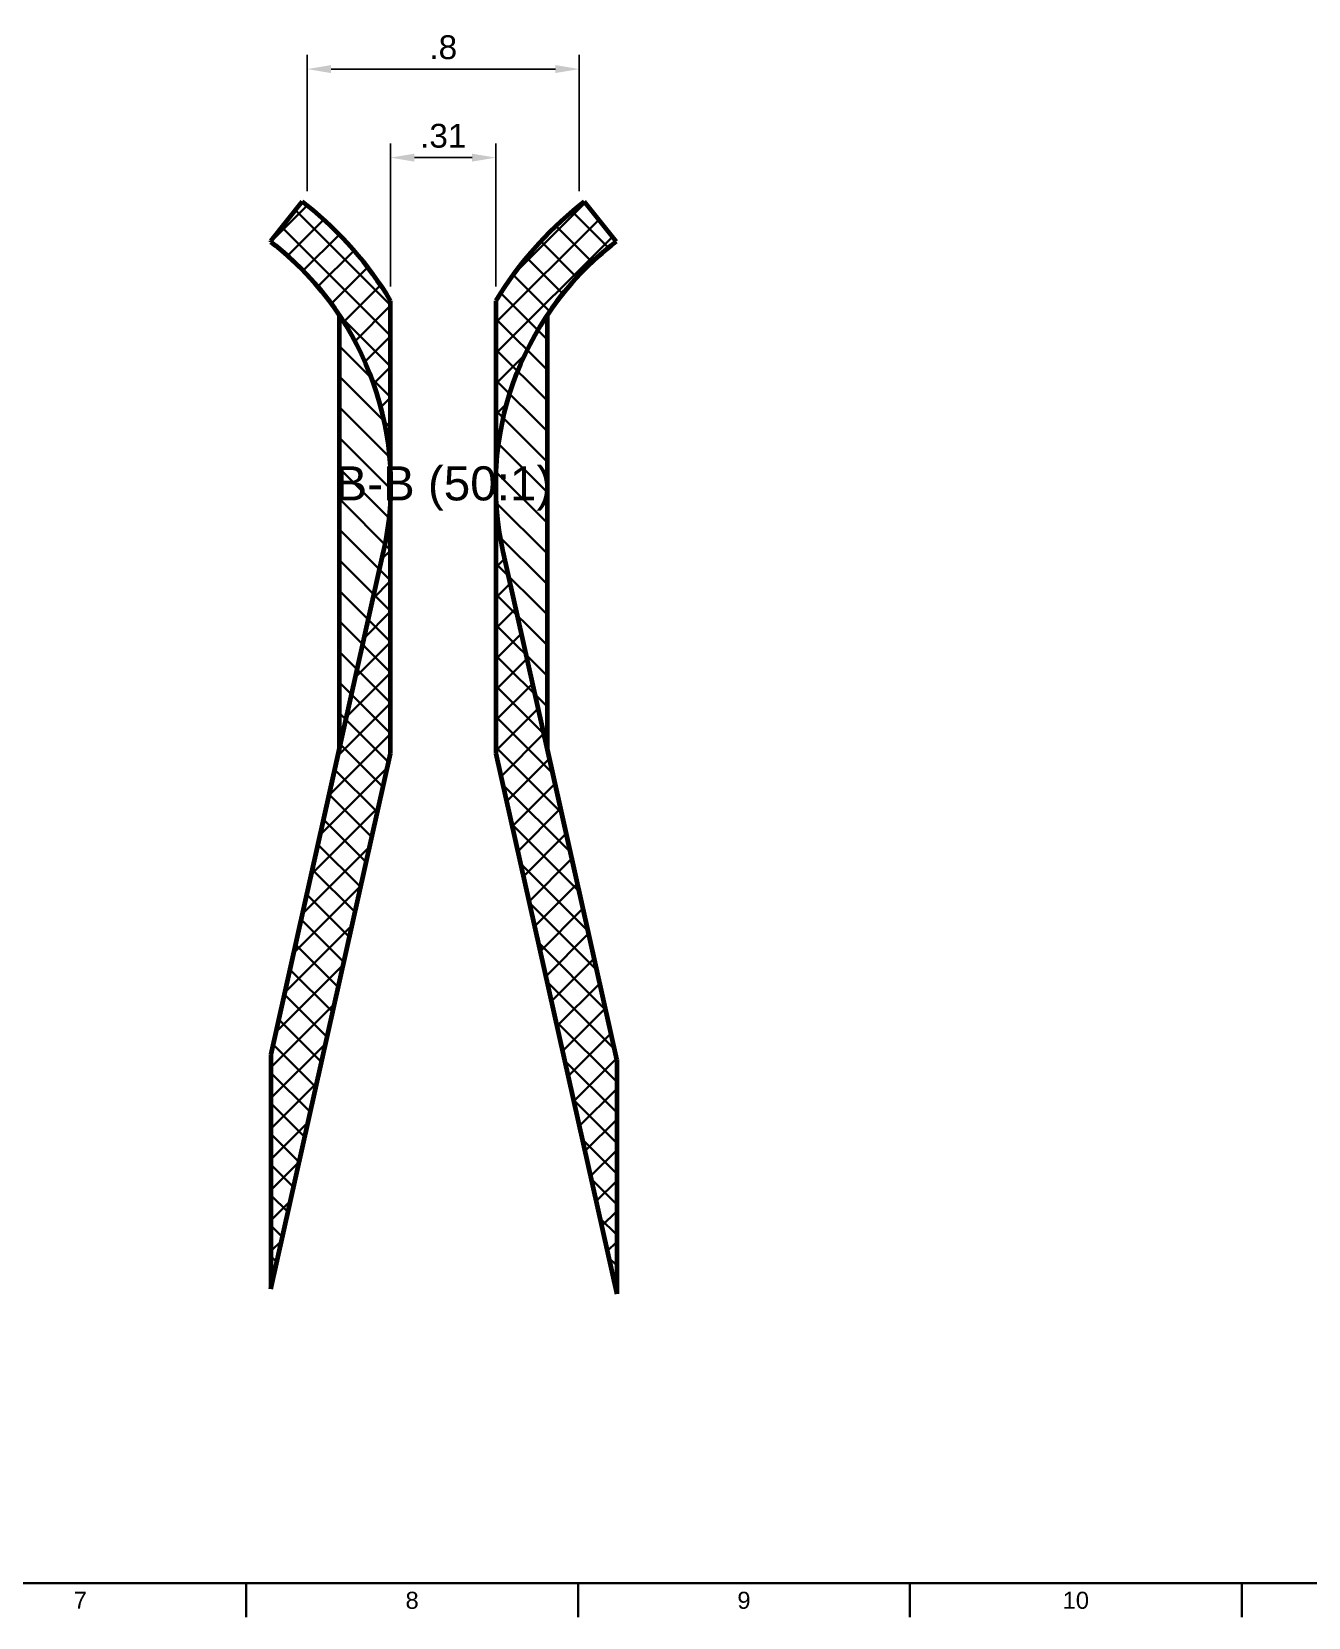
# Model space of a CAD drawing. Header units: millimetres. Extents: x 0 to 1189, y 0 to 841.
# Drawn here: x 324.5 to 511.9, y 5 to 237.8 of the extents above; entities that cross this region are included whole.
import ezdxf
from ezdxf.enums import TextEntityAlignment as Align

# ---------------------------------------------------------------- set-up
doc = ezdxf.new("R2010")
doc.units = ezdxf.units.MM
doc.header["$LTSCALE"] = 0.75
for name, color, linetype, lineweight in [('BORDER', 7, 'Continuous', 35), ('FD_Dimensions', 7, 'Continuous', 35), ('Hatching', 7, 'Continuous', 35), ('View Labels', 7, 'Continuous', 35), ('Visible', 7, 'Continuous', 70)]:
    doc.layers.add(name, color=color, linetype=linetype, lineweight=lineweight)
doc.styles.add('FusionTitle', font='Arial.ttf')
doc.styles.get("Standard").update_dxf_attribs({"font": 'Arial.ttf'})
doc.dimstyles.new('Dim-ISO-25', dxfattribs={"dimtxt": 3.5, "dimasz": 3.5, "dimexe": 2.1, "dimexo": 2.1, "dimgap": 1.4, "dimtad": 1, "dimzin": 12, "dimdsep": 46, "dimtxsty": 'Standard', "dimcen": 0, "dimazin": 3, "dimtp": 0.1, "dimtm": 0.1, "dimtfac": 0.714286, "dimtmove": 0, "dimatfit": 3, "dimfxl": 1, "dimtzin": 12, "dimarcsym": 0})

# ---------------------------------------------------------------- blocks, each defined once
blk = doc.blocks.new('ISO_A0_SHEET')
at = {"layer": 'BORDER'}
for p, q in [((20, 10), (1179, 10)), ((355.958335, 10), (355.958335, 5)), ((404.666668, 10), (404.666668, 5)), ((453.375001, 10), (453.375001, 5)), ((502.083334, 10), (502.083334, 5))]:
    blk.add_line(p, q, dxfattribs=at)
at = {"layer": 'BORDER', "style": 'FusionTitle'}
for s, p in [('7', (331.604168, 7.5)), ('8', (380.312501, 7.5)), ('9', (429.020835, 7.5)), ('10', (477.729168, 7.5))]:
    blk.add_text(s, height=2.5, dxfattribs=at).set_placement(p, align=Align.MIDDLE)
blk = doc.blocks.new('*D98')
at = {"layer": 'Defpoints', "color": 0, "transparency": 16777216}
for p in [(392.612947, 219.267523), (377.148318, 198.267501), (392.612978, 198.267523)]:
    blk.add_point(p, dxfattribs=at)
at = {"layer": 'FD_Dimensions', "color": 0, "lineweight": -2, "transparency": 16777216}
for p, q in [((377.148314, 200.367501), (377.148284, 221.367501)), ((392.612975, 200.367523), (392.612944, 221.367523)), ((380.648287, 219.267506), (389.112947, 219.267518))]:
    blk.add_line(p, q, dxfattribs=at)
at = {"layer": 'FD_Dimensions', "color": 0, "transparency": 16777216}
for points in [[(380.648286, 219.850839), (380.648288, 218.684173), (377.148287, 219.267501)], [(389.112947, 219.850852), (389.112948, 218.684185), (392.612947, 219.267523)]]:
    blk.add_solid(points, dxfattribs=at)
at = {"layer": 'FD_Dimensions', "color": 0, "transparency": 16777216, "insert": (384.880612, 222.455711), "char_height": 3.5, "attachment_point": 5, "rotation": 5.729577951306322e-05}
blk.add_mtext('.31', dxfattribs=at)
blk = doc.blocks.new('*D99')
at = {"layer": 'Defpoints', "color": 0, "transparency": 16777216}
for p in [(404.848589, 232.270359), (364.912693, 212.237898), (404.848589, 212.237898)]:
    blk.add_point(p, dxfattribs=at)
at = {"layer": 'FD_Dimensions', "color": 0, "lineweight": -2, "transparency": 16777216}
for p, q in [((364.912693, 214.337898), (364.912693, 234.370359)), ((404.848589, 214.337898), (404.848589, 234.370359)), ((368.412693, 232.270359), (401.348589, 232.270359))]:
    blk.add_line(p, q, dxfattribs=at)
at = {"layer": 'FD_Dimensions', "color": 0, "transparency": 16777216}
for points in [[(368.412693, 232.853692), (368.412693, 231.687026), (364.912693, 232.270359)], [(401.348589, 232.853692), (401.348589, 231.687026), (404.848589, 232.270359)]]:
    blk.add_solid(points, dxfattribs=at)
at = {"layer": 'FD_Dimensions', "color": 0, "transparency": 16777216, "insert": (384.880641, 235.457364), "char_height": 3.5, "attachment_point": 5}
blk.add_mtext('.8', dxfattribs=at)

msp = doc.modelspace()

# ---------------------------------------------------------------- hatches: boundary and pattern name
at = {"layer": 'Hatching'}
h = msp.add_hatch(dxfattribs=at)
h.set_pattern_fill('ANSI31', color=256, angle=90, style=0)
h.set_pattern_definition([(135, (0, 0), (-2.245064030267288, -2.245064030267287), [])])
edge = h.paths.add_edge_path(flags=0)
edge.add_line((359.5802307794293, 53.21598961275231), (377.1483175510532, 131.8110918302701))
edge.add_line((377.1483175510531, 131.8110918302701), (377.1483175510535, 170.2269384734514))
edge.add_ellipse((332.1590146578521, 171.2080731145265), major_axis=(43.91625428724474, -9.816445862843441), ratio=1, start_angle=10.909458484473191, end_angle=11.350681581425079, ccw=False)
edge.add_line((377.1394281312503, 169.8805175555316), (377.1394281312509, 172.5356286735239))
edge.add_ellipse((332.1590146578521, 171.2080731145265), major_axis=(43.91625428724474, -9.816445862843441), ratio=1, start_angle=13.84931841857582, end_angle=14.290541515526684, ccw=False)
edge.add_line((377.1483175510527, 172.1892077556048), (377.1483175510535, 198.2675007726276))
edge.add_ellipse((332.1590146578521, 171.2080731145265), major_axis=(51.23563000178548, -11.45252017331733), ratio=1, start_angle=43.6253766950915, end_angle=63.99999999999865)
edge.add_line((364.9126934850954, 212.2378979165154), (364.1796392191464, 212.8230874489039))
edge.add_line((364.1796392191464, 212.8230874489039), (359.5802307794293, 207.0615080159698))
edge.add_line((359.5802307794293, 207.0615080159698), (359.5802307794293, 206.898069383547))
edge.add_line((359.5802307794293, 206.898069383547), (360.2335965097753, 206.3764943733744))
edge.add_ellipse((332.1590146578521, 171.2080731145265), major_axis=(43.91625428724474, -9.816445862843441), ratio=1, start_angle=46.28396032267233, end_angle=63.99999999999852, ccw=False)
edge.add_line((369.6039383576884, 196.1655908018591), (369.6039383572736, 132.4405584389522))
edge.add_line((369.6039383572736, 132.4405584389522), (359.5802307794293, 87.59706854045785))
edge.add_line((359.5802307794293, 87.59706854045785), (359.5802307794293, 53.21598961275232))
edge = h.paths.add_edge_path(flags=0)
edge.add_line((410.3404282962946, 52.5029775572301), (410.3404282962946, 86.88405648493568))
edge.add_line((410.3404282962946, 86.88405648493568), (400.1573572252064, 132.4404976685676))
edge.add_line((400.1573572252064, 132.4404976685676), (400.1573572248005, 196.1656111822529))
edge.add_ellipse((437.6022673408376, 171.2080731145265), major_axis=(-43.91625428724473, -9.816445862843436), ratio=1, start_angle=296.00000000000153, end_angle=313.7160084925732, ccw=False)
edge.add_line((409.5276854889148, 206.376494373374), (410.2607397577474, 206.9616839080645))
edge.add_line((410.2607397577474, 206.9616839080645), (405.5816427795433, 212.8230874489039))
edge.add_line((405.5816427795433, 212.8230874489039), (404.848588513594, 212.2378979165158))
edge.add_ellipse((437.6022673408376, 171.2080731145265), major_axis=(-51.23563000178548, -11.45252017331733), ratio=1, start_angle=296.0000000000014, end_angle=316.3745945516514)
edge.add_line((392.6129780271192, 198.2675233500107), (392.6129780271184, 172.189830236527))
edge.add_ellipse((437.6022673408376, 171.2080731145265), major_axis=(-43.91625428724473, -9.816445862843436), ratio=1, start_angle=345.70887251108525, end_angle=346.1498888255298, ccw=False)
edge.add_line((392.6218674469217, 172.5360886955626), (392.6218674469211, 169.8800574677578))
edge.add_ellipse((437.6022673408376, 171.2080731145265), major_axis=(-43.91625428724473, -9.816445862843436), ratio=1, start_angle=348.65011117447, end_angle=349.09112757257475, ccw=False)
edge.add_line((392.612978027119, 170.2263159925287), (392.6129780271185, 131.81103107916))
edge.add_line((392.6129780271185, 131.81103107916), (410.3404282962946, 52.50297755723011))
h = msp.add_hatch(dxfattribs=at)
h.set_pattern_fill('ANSI31', color=256, angle=180, style=0)
h.set_pattern_definition([(225, (0, 0), (2.245064030267287, -2.245064030267288), [])])
edge = h.paths.add_edge_path(flags=0)
edge.add_line((410.2607397577471, 206.9616839080644), (405.5816427795431, 212.8230874489038))
edge.add_line((405.5816427795431, 212.8230874489038), (404.8485885135931, 212.2378979165164))
edge.add_ellipse((437.6022673408375, 171.2080731145265), major_axis=(-51.23563000178529, -11.45252017331738), ratio=1, start_angle=296.0000000000015, end_angle=316.3745945516512)
edge.add_line((392.6129780271192, 198.2675233500107), (392.6129780271184, 172.189830236527))
edge.add_ellipse((437.6022673408375, 171.2080731145265), major_axis=(-43.91625428724455, -9.816445862843475), ratio=1, start_angle=345.70887251108513, end_angle=346.14988882552973, ccw=False)
edge.add_ellipse((437.6022673408375, 171.2080731145265), major_axis=(-43.91625428724455, -9.816445862843475), ratio=1, start_angle=313.716008492573, end_angle=345.70887251108513, ccw=False)
edge.add_ellipse((437.6022673408375, 171.2080731145265), major_axis=(-43.91625428724455, -9.816445862843475), ratio=1, start_angle=296.00000000000153, end_angle=313.716008492573, ccw=False)
edge.add_line((409.5276854889146, 206.3764943733739), (410.260739757747, 206.9616839080644))
edge = h.paths.add_edge_path(flags=0)
edge.add_line((410.3404282962946, 86.88405648493303), (400.1573572252057, 132.4404976685674))
edge.add_line((400.1573572252056, 132.4404976685674), (393.6860130535921, 161.3916272516829))
edge.add_ellipse((437.6022673408375, 171.2080731145265), major_axis=(-43.91625428724455, -9.816445862843475), ratio=1, start_angle=-10.908872511084894, end_angle=0, ccw=False)
edge.add_ellipse((437.6022673408375, 171.2080731145265), major_axis=(-43.91625428724455, -9.816445862843475), ratio=1, start_angle=348.6501111744699, end_angle=349.09112748891505, ccw=False)
edge.add_line((392.612978027119, 170.2263159925287), (392.6129780271185, 161.1517755061901))
edge.add_line((392.6129780271185, 161.1517755061901), (392.6129780271185, 131.81103107916))
edge.add_line((392.6129780271185, 131.81103107916), (410.3404282962946, 52.50297755722806))
edge.add_line((410.3404282962946, 52.50297755722806), (410.3404282962946, 86.88405648493304))
edge = h.paths.add_edge_path(flags=0)
edge.add_line((359.5802307794293, 207.0615080159694), (359.5802307794293, 206.8980693835487))
edge.add_line((359.5802307794293, 206.8980693835487), (360.2335965097761, 206.3764943733754))
edge.add_ellipse((332.1590146578525, 171.2080731145267), major_axis=(43.91625428724458, -9.816445862843413), ratio=1, start_angle=46.28396032267233, end_angle=63.999999999998806, ccw=False)
edge.add_ellipse((332.1590146578525, 171.2080731145267), major_axis=(43.91625428724458, -9.816445862843413), ratio=1, start_angle=14.290541515526627, end_angle=46.28396032267233, ccw=False)
edge.add_ellipse((332.1590146578525, 171.2080731145267), major_axis=(43.91625428724458, -9.816445862843413), ratio=1, start_angle=13.849318418575592, end_angle=14.290541515526627, ccw=False)
edge.add_line((377.148317551053, 172.1892077556048), (377.1483175510535, 198.2675007726276))
edge.add_ellipse((332.1590146578525, 171.2080731145267), major_axis=(51.23563000178529, -11.4525201733173), ratio=1, start_angle=43.62537669509155, end_angle=63.99999999999837)
edge.add_line((364.9126934850958, 212.2378979165152), (364.1796392191474, 212.8230874489046))
edge.add_line((364.1796392191474, 212.8230874489046), (359.5802307794293, 207.0615080159694))
edge = h.paths.add_edge_path(flags=0)
edge.add_line((359.5802307794293, 87.59706854045432), (359.5802307794293, 53.21598961274943))
edge.add_line((359.5802307794293, 53.21598961274943), (377.1483175510541, 131.8110918302699))
edge.add_line((377.1483175510541, 131.8110918302699), (377.1483175510535, 161.1517724708162))
edge.add_line((377.1483175510535, 161.1517724708162), (377.1483175510535, 170.2269384734514))
edge.add_ellipse((332.1590146578525, 171.2080731145267), major_axis=(43.91625428724458, -9.816445862843413), ratio=1, start_angle=10.909458484473191, end_angle=11.350681581424908, ccw=False)
edge.add_ellipse((332.1590146578525, 171.2080731145267), major_axis=(43.91625428724458, -9.816445862843413), ratio=1, start_angle=2.2737367544323206e-13, end_angle=10.909458484473191, ccw=False)
edge.add_line((376.0752689450971, 161.3916272516835), (369.6039383572746, 132.4405584389519))
edge.add_line((369.6039383572746, 132.4405584389519), (359.5802307794293, 87.59706854045429))

# ---------------------------------------------------------------- linework, layer by layer
at = {"layer": 'Visible', "extrusion": (0, 1, 0)}
for p, q in [((364.179639, 212.823087), (359.580231, 207.061508)), ((364.179639, 212.823087), (359.580231, 207.061508)), ((364.912693, 212.237898), (364.179639, 212.823087)), ((364.912693, 212.237898), (364.179639, 212.823087)), ((405.581643, 212.823087), (404.848589, 212.237898)), ((405.581643, 212.823087), (404.848589, 212.237898)), ((410.26074, 206.961684), (405.581643, 212.823087)), ((410.26074, 206.961684), (405.581643, 212.823087)), ((359.580231, 207.061508), (359.580231, 206.898069)), ((359.580231, 207.061508), (359.580231, 206.898069)), ((359.580231, 206.898069), (360.233597, 206.376494)), ((359.580231, 206.898069), (360.233597, 206.376494)), ((409.527685, 206.376494), (410.26074, 206.961684)), ((409.527685, 206.376494), (410.26074, 206.961684)), ((376.075269, 161.391627), (359.580231, 87.597069)), ((410.340428, 86.884056), (393.686013, 161.391627)), ((369.603938, 132.440558), (359.580231, 87.597069)), ((359.580231, 53.21599), (377.148318, 131.811092)), ((359.580231, 53.21599), (377.148318, 131.811092)), ((392.612978, 131.811031), (410.340428, 52.502978)), ((392.612978, 131.811031), (410.340428, 52.502978)), ((410.340428, 86.884056), (400.157357, 132.440498)), ((359.580231, 87.597069), (359.580231, 53.21599)), ((359.580231, 87.597069), (359.580231, 53.21599)), ((410.340428, 86.884056), (410.340428, 52.502978)), ((410.340428, 86.884056), (410.340428, 52.502978))]:
    msp.add_line(p, q, dxfattribs=at)
at = {"layer": 'Visible'}
for centre, major_axis, ratio, start_param, end_param in [((332.159015, 171.208073), (-37.12310601294352, 37.12310601294353), 0.999999999981961, 4.468485791992666, 4.824090052510149), ((332.159015, 171.208073), (-37.12310601294453, 37.12310601294453), 0.999999999981931, 4.468485791992672, 4.824090052510143), ((437.602267, 171.208073), (37.12310601324606, 37.12310601324606), 0.9999999999738113, 1.459095254670339, 1.814699013346415), ((437.602267, 171.208073), (37.12310601324656, 37.12310601324655), 0.9999999999737946, 1.459095254670344, 1.814699013346412)]:
    msp.add_ellipse(centre, major_axis=major_axis, ratio=ratio, start_param=start_param, end_param=end_param, dxfattribs=at)
at = {"layer": 'Visible', "extrusion": (2e-16, 0, -1)}
for centre, major_axis, ratio, start_param, end_param in [((332.159015, 171.208073), (31.81980515340653, 31.81980515340653), 0.9999999999759248, -0.1117010721298357, 0.1975021506595382), ((332.159015, 171.208073), (-31.81980515351528, 31.81980515351528), 0.9999999999958724, 1.459095254668185, 2.576105975941772), ((437.602267, 171.208073), (31.81980515351538, 31.81980515351538), 0.9999999999958664, 3.70707933123781, 4.824090052511396), ((437.602267, 171.208073), (-31.81980515340527, 31.81980515340526), 0.999999999993813, 6.085683700799487, 6.39488637930744), ((332.159015, 171.208073), (-31.81980538682872, 31.81980538682871), 0.9999999991772144, 2.326688974193998, 2.334389769971343), ((332.159015, 171.208073), (-31.81980538683287, 31.81980538683286), 0.9999999991771996, 2.326688974193992, 2.334389769971338), ((437.602267, 171.208073), (-31.8198030228144, 31.8198030228144), 0.9999999930520349, 5.519605696321963, 5.527302883066836), ((437.602267, 171.208073), (-31.81980302290154, 31.81980302290154), 0.9999999930523168, 5.519605696322104, 5.527302883066977), ((332.159015, 171.208073), (-31.81980404944941, 31.81980404944941), 0.9999999960137044, 2.377999208011019, 2.385700003790205), ((332.159015, 171.208073), (-31.81980404937969, 31.81980404937969), 0.9999999960134895, 2.377999208010917, 2.3857000037901), ((437.602267, 171.208073), (-31.81980717694493, 31.81980717694493), 0.9999999938448254, 5.468271397957405, 5.475968584697037), ((437.602267, 171.208073), (-31.81980717694493, 31.81980717694493), 0.9999999938448254, 5.468271397957405, 5.475968584697037)]:
    msp.add_ellipse(centre, major_axis=major_axis, ratio=ratio, start_param=start_param, end_param=end_param, dxfattribs=at)
at = {"layer": 'Visible'}
for points in [[(377.1483175510075, 172.1892077556048), (377.1483175510075, 180.8819720946123), (377.1483175510075, 189.57473643362), (377.1483175510075, 198.2675007726276)], [(392.6129780270276, 198.2675233500112), (392.6129780270276, 189.5749589788499), (392.6129780270276, 180.8823946076883), (392.6129780270276, 172.189830236527)], [(377.1483175510075, 161.1517724708162), (377.1483175510075, 164.1768278050279), (377.1483175510075, 167.2018831392395), (377.1483175510075, 170.2269384734514)], [(392.6129780270276, 170.2263159925286), (392.6129780270276, 167.201469163749), (392.6129780270276, 164.1766223349696), (392.6129780270276, 161.15177550619)], [(377.1483175510075, 131.81109183027), (377.1483175510075, 141.5913187104521), (377.1483175510075, 151.3715455906341), (377.1483175510075, 161.1517724708162)], [(392.6129780270276, 161.15177550619), (392.6129780270276, 151.3715273638467), (392.6129780270276, 141.5912792215033), (392.6129780270276, 131.8110310791599)]]:
    msp.add_open_spline(points, degree=3, dxfattribs=at)
for points, knots in [([(377.1483175510075, 172.1892077556048), (377.1483175510075, 174.4889459178248), (377.1483175510075, 176.7886840800448), (377.1483175510075, 185.4814484190523), (377.1483175510075, 191.8744745958401), (377.1483175510075, 198.2675007726276)], [-0.0524641740146504, -0.0524641740146504, -0.0524641740146504, -0.0524641740146504, -0.0386657450413307, -0.0386657450413307, -0.0003075879806059, -0.0003075879806059, -0.0003075879806059, -0.0003075879806059]), ([(392.6129780270276, 198.2675233500112), (392.6129780270276, 191.8735949253907), (392.6129780270276, 185.4796665007703), (392.6129780270276, 176.7871021296089), (392.6129780270276, 174.4884661830679), (392.6129780270276, 172.189830236527)], [-0.0770239472568247, -0.0770239472568247, -0.0770239472568247, -0.0770239472568247, -0.038660376709102, -0.038660376709102, -0.0248685610298563, -0.0248685610298563, -0.0248685610298563, -0.0248685610298563]), ([(369.6039383576135, 196.1655908018592), (369.6039383576135, 185.558930641625), (369.6039383571478, 174.9522704813906), (369.6039383571478, 153.7105930270882), (369.6039383572643, 143.0755757330203), (369.6039383572643, 132.4405584389521)], [-0.1276326266934639, -0.1276326266934639, -0.1276326266934639, -0.1276326266934639, -0.063992665732058, -0.063992665732058, -0.0001825619676496, -0.0001825619676496, -0.0001825619676496, -0.0001825619676496]), ([(400.1573572251945, 132.4404976685676), (400.1573572251945, 143.0755216947133), (400.1573572251945, 153.710545720859), (400.1573572251945, 174.9522502254208), (400.1573572247289, 185.5589307038368), (400.1573572247289, 196.1656111822529)], [-0.1278029015564031, -0.1278029015564031, -0.1278029015564031, -0.1278029015564031, -0.0639927573995289, -0.0639927573995289, -0.0003526745290324, -0.0003526745290324, -0.0003526745290324, -0.0003526745290324]), ([(377.1394281311659, 169.8805174953223), (377.1394281311659, 170.3230981955109), (377.1394281311659, 170.7656788956995), (377.1394281311659, 171.6507159551001), (377.1394281311659, 172.0931723143119), (377.1394281311659, 172.5356286735239)], [-0.0053109684022631, -0.0053109684022631, -0.0053109684022631, -0.0053109684022631, -0.0026554842011315, -0.0026554842011315, -7.460458599e-07, -7.460458599e-07, -7.460458599e-07, -7.460458599e-07]), ([(377.1394281311659, 169.8805174953223), (377.1394281311659, 170.3230981955109), (377.1394281311659, 170.7656788956995), (377.1394281311659, 171.6507159551001), (377.1394281311659, 172.093172314312), (377.1394281311659, 172.535628673524)], [-0.0053109684022631, -0.0053109684022631, -0.0053109684022631, -0.0053109684022631, -0.0026554842011315, -0.0026554842011315, -7.460458598e-07, -7.460458598e-07, -7.460458598e-07, -7.460458598e-07]), ([(392.6218674469274, 172.5360886955626), (392.6218674469274, 172.0936901409614), (392.6218674469274, 171.6512915863602), (392.6218674469274, 170.7659478437587), (392.6218674469274, 170.3230026557583), (392.6218674469274, 169.8800574677578)], [-0.0053120624556096, -0.0053120624556096, -0.0053120624556096, -0.0053120624556096, -0.0026576711280026, -0.0026576711280026, 0, 0, 0, 0]), ([(392.6218674469274, 172.5360886955626), (392.6218674469274, 172.0936901409614), (392.6218674469274, 171.6512915863602), (392.6218674469274, 170.7659478437587), (392.6218674469274, 170.3230026557583), (392.6218674469274, 169.8800574677578)], [-0.0053120624556096, -0.0053120624556096, -0.0053120624556096, -0.0053120624556096, -0.0026576711280026, -0.0026576711280026, 0, 0, 0, 0]), ([(377.1483175510075, 131.81109183027), (377.1483175510075, 142.9102931078732), (377.1483175510075, 154.0094943854763), (377.1483175510075, 166.8147765998702), (377.1483175510075, 168.5208575366608), (377.1483175510075, 170.2269384734514)], [-0.1332204058653202, -0.1332204058653202, -0.1332204058653202, -0.1332204058653202, -0.0666251981997012, -0.0666251981997012, -0.0563887125789575, -0.0563887125789575, -0.0563887125789575, -0.0563887125789575]), ([(392.6129780270276, 170.2263159925286), (392.6129780270276, 168.5155245486851), (392.6129780270276, 166.8047331048416), (392.6129780270276, 153.9996381337186), (392.6129780270276, 142.9053346064392), (392.6129780270276, 131.8110310791599)], [-0.0769087182024678, -0.0769087182024678, -0.0769087182024678, -0.0769087182024678, -0.0666439695394057, -0.0666439695394057, -7.81483757299e-05, -7.81483757299e-05, -7.81483757299e-05, -7.81483757299e-05])]:
    msp.add_open_spline(points, degree=3, knots=knots, dxfattribs=at)

# ---------------------------------------------------------------- block references
at = {"layer": 'BORDER'}
msp.add_blockref('ISO_A0_SHEET', (0, 0), dxfattribs=at)

# ---------------------------------------------------------------- texts
at = {"layer": 'View Labels', "insert": (384.96033, 167.448964), "char_height": 5, "width": 33.567531, "attachment_point": 8}
msp.add_mtext('B-B (50:1)', dxfattribs=at)

# ---------------------------------------------------------------- dimensions: what is measured, and where the dimension line sits
at = {"layer": 'FD_Dimensions'}
dim = msp.add_linear_dim(base=(404.848589, 232.270359), p1=(364.912693, 212.237898), p2=(404.848589, 212.237898), angle=0, dimstyle='Dim-ISO-25', override={"dimlfac": 0.02}, dxfattribs=at)
dim.commit()
dim.dimension.update_dxf_attribs({"geometry": '*D99', "text_midpoint": (384.880641, 232.270359), "dimtype": 161})
dim = msp.add_aligned_dim(p1=(377.148318, 198.267501), p2=(392.612978, 198.267523), distance=21.00000000002285, dimstyle='Dim-ISO-25', override={"dimlfac": 0.02, "dimclrd": 0, "dimclre": 0}, dxfattribs=at)
dim.commit()
dim.dimension.update_dxf_attribs({"geometry": '*D98', "text_midpoint": (384.880612, 222.455711)})

doc.saveas('drawing.dxf')
